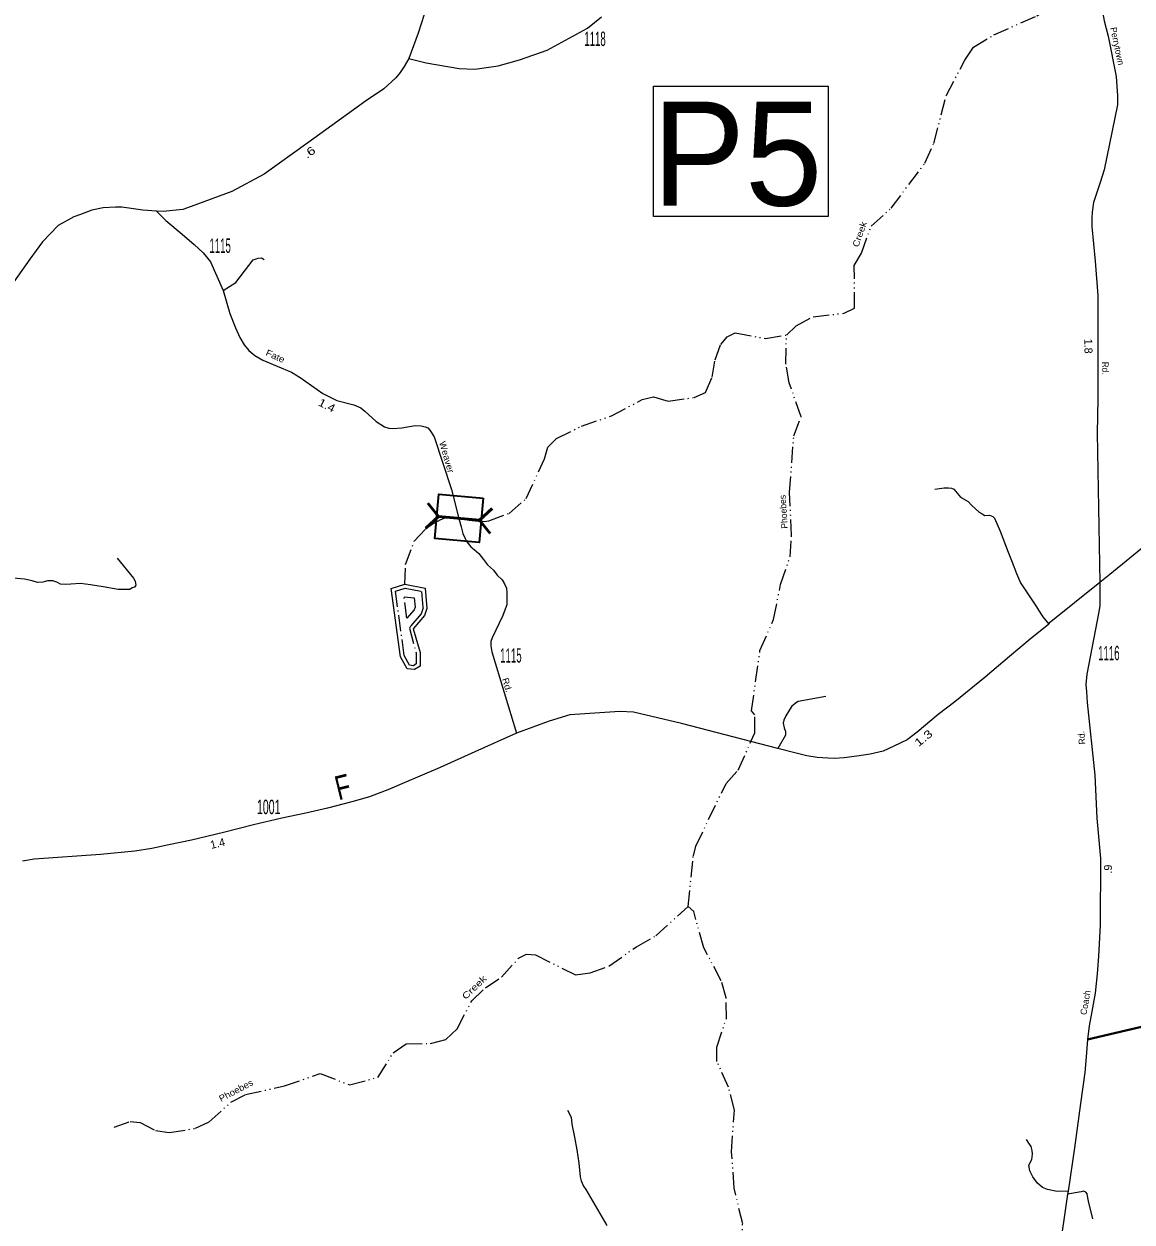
# Model space of a CAD drawing. Extents: x 670138 to 708207, y 272532 to 310582.
# Drawn here: x 676909 to 680369, y 289045 to 292787 of the extents above; entities that cross this region are included whole.
import ezdxf
from ezdxf.enums import TextEntityAlignment as Align

# ---------------------------------------------------------------- set-up
doc = ezdxf.new("R2010")
doc.units = 0
doc.header["$LTSCALE"] = 10
for name, pattern in [('DASH_DOUBLE_DOT', [9.2, 5, -1.2, 0.3, -1.2, 0.3, -1.2]), ('DOT_DASHED', [7.7, 5, -1.2, 0.3, -1.2]), ('DOTTED', [1.5, 0.3, -1.2])]:
    doc.linetypes.add(name, pattern=pattern)
for name, color, linetype, lineweight in [('11', 7, 'Continuous', 40), ('17', 7, 'Continuous', 40), ('31', 7, 'Continuous', 35), ('32', 7, 'Continuous', 25), ('35', 7, 'Continuous', 13), ('50', 7, 'Continuous', 13), ('59', 7, 'DASH_DOUBLE_DOT', 13), ('60', 7, 'Continuous', 40), ('61', 7, 'DOTTED', 13)]:
    doc.layers.add(name, color=color, linetype=linetype, lineweight=lineweight)
for name, color, linetype in [('21', 7, 'Continuous'), ('22', 7, 'Continuous'), ('8', 7, 'Continuous')]:
    doc.layers.add(name, color=color, linetype=linetype)

msp = doc.modelspace()

# ---------------------------------------------------------------- linework, layer by layer
at = {"layer": '31', "lineweight": 25}
msp.add_lwpolyline([(678874.52, 292592.59), (679419.6, 292592.59), (679419.6, 292185.57), (678874.52, 292185.57)], close=True, dxfattribs=at)
at = {"layer": '31'}
msp.add_lwpolyline([(678342.89, 291305.66), (678330.24, 291167.27), (678191.75, 291179.92), (678204.39, 291318.31)], close=True, dxfattribs=at)
at = {"layer": '32'}
for points in [[(678175.27, 294263.86), (678149.84, 294167.75), (678149.1, 294086.49), (678152.47, 294022.1), (678172.67, 293911.65), (678205.27, 293661.06), (678207.88, 293614.01), (678210.7, 293574.54), (678209.19, 293544.75), (678209.81, 293391.19), (678204.08, 293344.8), (678203.41, 293280.81), (678231.73, 293136.44), (678235.51, 293097.3), (678231.31, 293055.22), (678212.57, 292986.21), (678200.11, 292950.14), (678176.85, 292875.33), (678140, 292757.42), (678110.2, 292679.17)], [(680271.19, 292933.14), (680271.05, 292852.79), (680282.1, 292796.01), (680293.66, 292748.84), (680318.88, 292622.99), (680322.8, 292562.46), (680323.64, 292533.93), (680281.4, 292330.67), (680269.44, 292291.95), (680248.63, 292229.6), (680244.06, 292199.01), (680243.64, 292180.07), (680243.64, 292153.98), (680253.87, 292045.72), (680261.93, 291938.72), (680261.62, 291616.11), (680259.88, 291508.4), (680268.25, 291042.49)], [(678110.2, 292679.17), (678165.14, 292665.58), (678267.65, 292647.52), (678316.85, 292645.31), (678389.91, 292655.66), (678456.39, 292674.65), (678542.67, 292705.21), (678668.28, 292773.89), (678711.87, 292809)], [(678110.2, 292679.17), (678096.37, 292653.43), (678083.12, 292635.06), (678069.85, 292618.45), (678032.92, 292584.05), (677975.66, 292545.59), (677794.84, 292415.75), (677659.09, 292317.11), (677558.36, 292263.26), (677430.78, 292216.51), (677404.85, 292207.13), (677374.2, 292204.46), (677344.9, 292200.54), (677322.39, 292201.59)], [(677322.39, 292201.59), (677280.65, 292205.29), (677214.94, 292214.06), (677194.84, 292214.75), (677156.03, 292212.33), (677120.68, 292204.7), (677085.33, 292191.87), (677065.23, 292184.25), (677015.6, 292157.68), (676966.68, 292106.71), (676927.22, 292052.31), (676877.09, 291981.48)], [(677322.39, 292201.59), (677351.91, 292173.23), (677403.43, 292130.34), (677440.18, 292098.03), (677468.53, 292072.4), (677491.14, 292043.5), (677530.69, 291954.63), (677552.13, 291881.95), (677570, 291837.88), (677583.52, 291807.37), (677596.68, 291784.83), (677611.24, 291767.15), (677630.3, 291751.21), (677655.25, 291736.65), (677743.96, 291699.18), (677771.54, 291682.99), (677842.65, 291632.37), (677886.08, 291610.8), (677939.07, 291597.28), (677960.56, 291587.92), (677973.38, 291577.18), (678008.38, 291545.28), (678035.06, 291528.99), (678048.58, 291524.83), (678060.71, 291523.79), (678088.43, 291525.87), (678130.16, 291532.37), (678148.79, 291531.83), (678162.04, 291528.56), (678170.36, 291525.44), (678176.25, 291518.16), (678189.42, 291497.01), (678243.8, 291333.08), (678267.32, 291242.79)], [(681268.89, 291635.84), (681167.34, 291609.48), (681123.53, 291598.76), (680992.87, 291553.83), (680947.35, 291533.94), (680905.1, 291513.52), (680860.88, 291488.41), (680835.09, 291473.59), (680805.82, 291455.55), (680756.25, 291422.82), (680695.45, 291380.57), (680635.21, 291338.37), (680614.42, 291320.64), (680572.1, 291290.56), (680298.87, 291067.02), (680268.25, 291042.49)], [(678267.32, 291242.79), (678273.92, 291216.75), (678279.74, 291195.06), (678286.08, 291179.73), (678291.89, 291169.68), (678304.57, 291154.35), (678314.62, 291145.89), (678329.41, 291133.19), (678343.72, 291113.77), (678356.61, 291097.95), (678374.74, 291081.4), (678386.93, 291065.83), (678401.86, 291051.31), (678409.85, 291038.26), (678415.32, 291025.21), (678417, 291010.49), (678416.76, 290991.75), (678416.31, 290972.86), (678408.71, 290951.38), (678403.66, 290939.18), (678370.44, 290869.95), (678366.45, 290858.17), (678366.97, 290844.81), (678369.92, 290825.87), (678446.65, 290571.47)], [(680268.25, 291042.49), (680109.49, 290915.12), (680108.89, 290912.63), (680050.74, 290865.88), (679985.91, 290811.76), (679910.19, 290746.54), (679815.64, 290670.25), (679763.55, 290630.26), (679697.49, 290575.5), (679666.57, 290551.46), (679625.26, 290531.66), (679591.23, 290516.15), (679551.1, 290506.14), (679509.03, 290499.71), (679470.04, 290495.16), (679440.2, 290493.1), (679418.58, 290494.34), (679385.33, 290495.77), (679352.97, 290501.62), (679316.34, 290510.5), (679262.56, 290524.11), (678962.04, 290601.83), (678812.42, 290637.32), (678769.14, 290640.05), (678613.73, 290629.16), (678549.26, 290609.78), (678446.65, 290571.47)], [(680268.25, 291042.49), (680268.21, 290970.5), (680265.29, 290950.39), (680227.71, 290756.18), (680224.43, 290724.28), (680226.11, 290701.55), (680228.22, 290667.89), (680252.39, 290440.42), (680258.54, 290306.44), (680265.64, 290226.85), (680270.18, 290180.84), (680268.7, 289972.9), (680263.96, 289875.2), (680259.96, 289820.28), (680253.46, 289760.04), (680243.54, 289702.64), (680235.3, 289658.08), (680229.53, 289615.35)], [(678446.65, 290571.47), (678316.48, 290513.52), (678208.32, 290465.19), (678145.15, 290437.86), (678096.5, 290416.81), (678050.37, 290396.93), (677988.36, 290372.68), (677932.39, 290357.03), (677856.9, 290338.19), (677788.73, 290322.48), (677714.52, 290306.05), (677625.65, 290285.9), (677531.95, 290261.47), (677432.11, 290238.14), (677361.51, 290222.97), (677307.96, 290212.26), (677254.98, 290203.31), (677148.4, 290192.8), (676941.2, 290178.01), (676904.14, 290172.38)], [(680229.53, 289615.35), (680225.71, 289561.06), (680221.42, 289512.4), (680208.07, 289416), (680188.81, 289276.63), (680169.04, 289141.72), (680167.54, 289132.09), (680114.46, 288763.33), (680045.39, 288281.79)]]:
    msp.add_lwpolyline(points, dxfattribs=at)
at = {"layer": '32', "lineweight": 40}
msp.add_lwpolyline([(680229.53, 289615.35), (680708.4, 289727.9)], dxfattribs=at)
at = {"layer": '35'}
for points in [[(677530.69, 291954.63), (677571.06, 291979.37), (677624.72, 292049.86), (677639.89, 292055.52), (677650.27, 292056.22), (677659.42, 292050.78)], [(679753.38, 291333.8), (679782.6, 291337.71), (679796.01, 291337.79), (679805.19, 291336.62), (679812.51, 291334.28), (679822.97, 291321.56), (679832.84, 291309.41), (679857.34, 291294.94), (679867.77, 291283.45), (679891.09, 291261.69), (679900.25, 291256.86), (679909.47, 291252.04), (679923.45, 291252.78), (679934.45, 291248.59), (679938.79, 291243.14), (679957.4, 291203.01), (679981.67, 291136.73), (679994.07, 291105.69), (680008.34, 291071.08), (680020.76, 291041.25), (680070.09, 290966.65), (680076.89, 290956.33), (680089.85, 290935.09), (680108.89, 290912.63)], [(677200.31, 291118.89), (677250.8, 291055.85), (677255.73, 291046.79), (677257.6, 291040.04), (677258.26, 291033.99), (677254.66, 291027.85), (677246.75, 291025.33), (677239.45, 291020.43), (677227.87, 291020.36), (677203.5, 291020.75), (677155.88, 291028.94), (677116.81, 291034.75), (677085.08, 291038.83), (677055.24, 291037.38), (677037.55, 291036.65), (677023.54, 291037.13), (677011.86, 291043.77), (676999.02, 291047.94), (676982.61, 291047.19), (676967.98, 291044.02), (676950.93, 291042.12), (676934.59, 291047.64), (676910.69, 291053.08), (676852.14, 291057.77)], [(679413.15, 290686.21), (679326.08, 290670.36), (679320.65, 290667.24), (679306.7, 290656.13), (679298.84, 290644.53), (679288.04, 290626.17), (679281.4, 290612.1), (679279.69, 290602.94), (679282.2, 290588.93), (679287.19, 290576.75), (679286.65, 290565.79), (679262.56, 290524.11)], [(678605.92, 289394.9), (678617.03, 289372.42), (678619.63, 289351.09), (678627.86, 289310.33), (678634.83, 289270.74), (678641.88, 289228.72), (678645.27, 289186.65), (678648.42, 289173.91), (678655.81, 289157.48), (678663.2, 289146.54), (678728.76, 289035)], [(680169.04, 289141.72), (680134.94, 289140.3), (680104.42, 289146.79), (680089.12, 289152.72), (680073.76, 289167.24), (680059.04, 289186.08), (680049.74, 289204.93), (680046.53, 289223.16), (680056.15, 289240.33), (680057.89, 289256.81), (680057.17, 289268.95), (680054.01, 289281.15), (680048.5, 289288.4), (680039.24, 289303.58)], [(680246.55, 289055.75), (680232.7, 289110.53), (680228.89, 289132.43), (680229.5, 289132.42), (680223.96, 289138.51), (680217.25, 289141.51), (680209.91, 289140.2), (680167.54, 289132.09)]]:
    msp.add_lwpolyline(points, dxfattribs=at)
at = {"layer": '50', "lineweight": 53}
for p, q in [((678371.28, 291273.31), (678331.17, 291237.46)), ((678163.36, 291212.26), (678203.47, 291248.11)), ((678364.79, 291195.46), (678331.17, 291237.46))]:
    msp.add_line(p, q, dxfattribs=at)
msp.add_lwpolyline([(678169.85, 291290.11), (678203.47, 291248.11), (678331.17, 291237.46)], dxfattribs=at)
at = {"layer": '59'}
for points in [[(679289.81, 291815.22), (679320, 291843.59), (679373, 291872.5), (679469.62, 291883.47), (679502.56, 291898.78), (679501.38, 292032.78), (679523.88, 292071.31), (679553.75, 292155.69), (679616.56, 292211.38), (679722, 292352.16), (679749.75, 292413.56), (679789.06, 292563.75), (679846.38, 292673.53), (679874.12, 292713.97), (679937.19, 292752.62), (680071.31, 292811.81), (680239.21, 292918.64), (680271.19, 292933.14)], [(678571.44, 291492.31), (678649.75, 291530.66), (678743.31, 291562.69), (678839.31, 291613.66), (678875, 291621.91), (678920.69, 291608.97), (679002.06, 291620.25), (679037.44, 291635.53), (679057.25, 291684.09), (679067, 291737.91), (679084.38, 291785.53), (679104.5, 291809.12), (679129.81, 291821.59), (679224, 291804.62), (679289.81, 291815.22)], [(679312.69, 291500.78), (679335.25, 291559.31), (679298.69, 291666.06), (679288, 291724.28), (679289.81, 291815.22)], [(678267.32, 291242.79), (678299.29, 291236.97), (678328.09, 291233.8), (678345.8, 291233.01), (678360.81, 291234.72), (678423.88, 291258.38), (678476.94, 291304.28), (678534.25, 291429.06), (678544.31, 291464.88), (678571.44, 291492.31)], [(679178.97, 290545.73), (679191.38, 290573.38), (679190.75, 290629.38), (679180.69, 290641.59), (679206.94, 290830.03), (679249.31, 290927.16), (679271.56, 291036.69), (679301.12, 291123.03), (679305.69, 291188.97), (679299.56, 291324.06), (679312.69, 291500.78)], [(678098.06, 291037.22), (678100.19, 291098.16), (678127.62, 291171.59), (678162.69, 291209.84), (678180.65, 291222.43), (678210.24, 291239.09), (678224.25, 291244.11), (678239.57, 291245.43), (678255.96, 291243.05), (678267.32, 291242.79)], [(678982.62, 290030.78), (678999.06, 290188.44), (679006.38, 290219.28), (679101.19, 290415.28), (679138.94, 290456.5), (679178.97, 290545.73)], [(677190.38, 289341.31), (677241, 289359.25), (677271.44, 289356.62), (677319.94, 289331.59), (677362.88, 289324.72), (677444.31, 289338), (677487.25, 289358.09), (677555.25, 289419.69), (677600.62, 289443.72), (677722.56, 289470.19), (677833.81, 289508.84), (677925.56, 289473.94), (678014.25, 289497.09), (678061.81, 289574.06), (678102.31, 289602.22), (678178.56, 289602.66), (678226.69, 289615.62), (678261.75, 289648.88), (678306.88, 289735.94), (678349.81, 289777.06), (678400.12, 289810), (678453.19, 289868.88), (678478.44, 289882.34), (678506.19, 289879.75), (678631.19, 289817.16), (678676.88, 289823.19), (678735.12, 289843.97), (678821.06, 289905.16), (678881.69, 289938.91), (678982.62, 290030.78)], [(678941.75, 288489.75), (678979.56, 288494.97), (679053, 288543.44), (679070.69, 288556.06), (679074.38, 288705.97), (679151.19, 288958.34), (679153, 289039.31), (679126.75, 289150.84), (679118.25, 289265), (679127.38, 289394.81), (679108.81, 289466.19), (679072.81, 289546.94), (679072.19, 289591.94), (679102.06, 289681.31), (679101.5, 289745.31), (679085.94, 289798.66), (679031.69, 289901.75), (679000.25, 290015.41), (678982.62, 290030.78)]]:
    msp.add_lwpolyline(points, dxfattribs=at)
at = {"layer": '60', "lineweight": 13}
msp.add_lwpolyline([(678098.06, 291037.22), (678161.75, 291024.91), (678167.25, 290961.78), (678159.94, 290938.94), (678124.56, 290897.69), (678145.62, 290824.25), (678145.94, 290781.25), (678128.25, 290770.62), (678105.38, 290773.09), (678084.62, 290810.5), (678055.06, 291024.12)], close=True, dxfattribs=at)
at = {"layer": '61', "linetype": 'DOT_DASHED'}
for points in [[(678124.75, 290782.69), (678113, 290784.53), (678096.38, 290814.44), (678068.56, 291015.47), (678098.75, 291024.66), (678150.44, 291014.66), (678154.94, 290963.16), (678149.06, 290945), (678115.38, 290905.59), (678112.56, 290899.78), (678133.44, 290822.5), (678133.62, 290788.09)], [(678104.94, 290930.91), (678095.62, 290998.22), (678127.69, 290994.22), (678130.12, 290965.94), (678127.31, 290957.12)]]:
    msp.add_lwpolyline(points, close=True, dxfattribs=at)

# ---------------------------------------------------------------- texts
at = {"layer": '11'}
for s, rotation, p in [('Perrytown', 282.088, (680312.8, 292715.33)), ('Rd.', 94.648, (680221.21, 290558.46)), ('Coach', 80.199, (680232.87, 289729))]:
    msp.add_text(s, height=20, rotation=rotation, dxfattribs=at).set_placement(p, align=Align.CENTER)
for s, rotation, width, p in [('Fate', 335.544, 1.15, (677689.82, 291740.28)), ('Rd.', 270.677, 0.95, (680275.49, 291711.82)), ('Weaver', 286.275, 1.1, (678219.37, 291431.37)), ('Rd.', 286.388, 1.1, (678408.12, 290719.37))]:
    msp.add_text(s, height=20, rotation=rotation, dxfattribs=dict(at, width=width)).set_placement(p, align=Align.CENTER)
at = {"layer": '17'}
for s, rotation, width, p in [('.6', 36.006, 1.3, (677807.43, 292375.85)), ('1.4', 333.585, 1.15, (677849.16, 291584.54)), ('1.3', 38.827, 1.3, (679725.27, 290546.81))]:
    msp.add_text(s, height=25, rotation=rotation, dxfattribs=dict(at, width=width)).set_placement(p, align=Align.CENTER)
for s, rotation, p in [('1.8', 271.303, (680219.94, 291780.18)), ('1.4', 13.154, (677516.44, 290215.56)), ('.9', 89.592, (680306.15, 290147.4))]:
    msp.add_text(s, height=25, rotation=rotation, dxfattribs=at).set_placement(p, align=Align.CENTER)
at = {"layer": '21'}
for s, rotation, width, p in [('Creek', 70.502, 1.15, (679527.53, 292126.59)), ('Creek', 43.765, 1.3, (678321.56, 289770.77)), ('Phoebes', 27.906, 1.1, (677575.76, 289447.52))]:
    msp.add_text(s, height=20, rotation=rotation, dxfattribs=dict(at, width=width)).set_placement(p, align=Align.CENTER)
msp.add_text('Phoebes', height=20, rotation=93.778, dxfattribs=at).set_placement((679290.42, 291263.8), align=Align.CENTER)
at = {"layer": '22', "width": 0.75}
msp.add_text('F', height=75, rotation=14.015, dxfattribs=at).set_placement((677913.64, 290367.81), align=Align.CENTER)
at = {"layer": '31'}
msp.add_text('P5', height=325, dxfattribs=at).set_placement((678870.42, 292219.14))
at = {"layer": '8'}
for s, width, p in [('1118', 0.5, (678692.05, 292717.78)), ('1115', 0.5, (677521.54, 292071.81)), ('1116', 0.5, (680296.31, 290799.56)), ('1115', 0.5, (678429.37, 290792.25)), ('1001', 0.55, (677673.15, 290319.21))]:
    msp.add_text(s, height=45, dxfattribs=dict(at, width=width)).set_placement(p, align=Align.CENTER)

doc.saveas('drawing.dxf')
